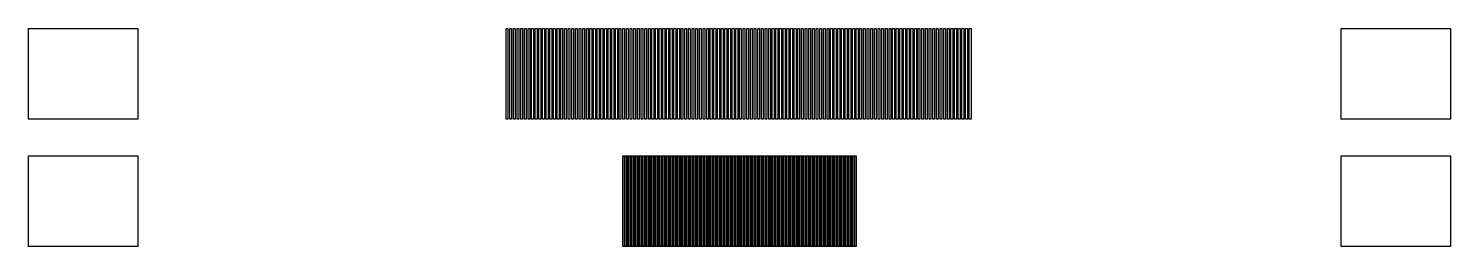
# Model space of a CAD drawing. Extents: x 0 to 780, y -350 to 670.
# Drawn here: x 0 to 780, y 260 to 380 of the extents above; entities that cross this region are included whole.
import ezdxf

# ---------------------------------------------------------------- set-up
doc = ezdxf.new("R2010")
doc.units = 0
for name, color, linetype in [('layer000', 1, 'CONTINUOUS'), ('layer001', 2, 'CONTINUOUS'), ('layer002', 3, 'CONTINUOUS'), ('layer003', 4, 'CONTINUOUS'), ('layer004', 5, 'CONTINUOUS'), ('layer005', 6, 'CONTINUOUS'), ('layer006', 7, 'CONTINUOUS'), ('layer007', 8, 'CONTINUOUS'), ('layer008', 9, 'CONTINUOUS'), ('layer009', 10, 'CONTINUOUS'), ('layer010', 11, 'CONTINUOUS'), ('layer011', 12, 'CONTINUOUS'), ('layer012', 13, 'CONTINUOUS'), ('layer013', 14, 'CONTINUOUS'), ('layer014', 15, 'CONTINUOUS'), ('layer015', 16, 'CONTINUOUS'), ('layer016', 17, 'CONTINUOUS'), ('layer017', 18, 'CONTINUOUS'), ('layer018', 19, 'CONTINUOUS'), ('layer019', 20, 'CONTINUOUS'), ('layer020', 21, 'CONTINUOUS'), ('layer021', 22, 'CONTINUOUS'), ('layer022', 23, 'CONTINUOUS'), ('layer023', 24, 'CONTINUOUS'), ('layer024', 25, 'CONTINUOUS'), ('layer025', 26, 'CONTINUOUS'), ('layer026', 27, 'CONTINUOUS'), ('layer027', 28, 'CONTINUOUS'), ('layer028', 29, 'CONTINUOUS'), ('layer029', 30, 'CONTINUOUS'), ('layer030', 31, 'CONTINUOUS'), ('layer031', 32, 'CONTINUOUS'), ('layer032', 33, 'CONTINUOUS'), ('layer033', 34, 'CONTINUOUS'), ('layer034', 35, 'CONTINUOUS'), ('layer035', 36, 'CONTINUOUS'), ('layer036', 37, 'CONTINUOUS'), ('layer037', 38, 'CONTINUOUS'), ('layer038', 39, 'CONTINUOUS'), ('layer039', 40, 'CONTINUOUS'), ('layer040', 41, 'CONTINUOUS'), ('layer041', 42, 'CONTINUOUS'), ('layer042', 43, 'CONTINUOUS'), ('layer043', 44, 'CONTINUOUS'), ('layer044', 45, 'CONTINUOUS'), ('layer045', 46, 'CONTINUOUS'), ('layer046', 47, 'CONTINUOUS'), ('layer047', 48, 'CONTINUOUS'), ('layer048', 49, 'CONTINUOUS'), ('layer049', 50, 'CONTINUOUS'), ('layer050', 51, 'CONTINUOUS'), ('layer051', 52, 'CONTINUOUS'), ('layer052', 53, 'CONTINUOUS'), ('layer053', 54, 'CONTINUOUS'), ('layer054', 55, 'CONTINUOUS'), ('layer055', 56, 'CONTINUOUS'), ('layer056', 57, 'CONTINUOUS'), ('layer057', 58, 'CONTINUOUS'), ('layer058', 59, 'CONTINUOUS'), ('layer059', 60, 'CONTINUOUS'), ('layer060', 61, 'CONTINUOUS'), ('layer061', 62, 'CONTINUOUS'), ('layer062', 63, 'CONTINUOUS'), ('layer063', 64, 'CONTINUOUS'), ('layer064', 65, 'CONTINUOUS'), ('layer065', 66, 'CONTINUOUS'), ('layer066', 67, 'CONTINUOUS'), ('layer067', 68, 'CONTINUOUS'), ('layer068', 69, 'CONTINUOUS'), ('layer069', 70, 'CONTINUOUS'), ('layer070', 71, 'CONTINUOUS'), ('layer071', 72, 'CONTINUOUS'), ('layer072', 73, 'CONTINUOUS'), ('layer073', 74, 'CONTINUOUS'), ('layer074', 75, 'CONTINUOUS'), ('layer075', 76, 'CONTINUOUS'), ('layer076', 77, 'CONTINUOUS'), ('layer077', 78, 'CONTINUOUS'), ('layer078', 79, 'CONTINUOUS'), ('layer079', 80, 'CONTINUOUS'), ('layer080', 81, 'CONTINUOUS'), ('layer081', 82, 'CONTINUOUS'), ('layer082', 83, 'CONTINUOUS'), ('layer083', 84, 'CONTINUOUS'), ('layer084', 85, 'CONTINUOUS'), ('layer085', 86, 'CONTINUOUS'), ('layer086', 87, 'CONTINUOUS'), ('layer087', 88, 'CONTINUOUS'), ('layer088', 89, 'CONTINUOUS'), ('layer089', 90, 'CONTINUOUS'), ('layer090', 91, 'CONTINUOUS'), ('layer091', 92, 'CONTINUOUS'), ('layer092', 93, 'CONTINUOUS'), ('layer093', 94, 'CONTINUOUS'), ('layer094', 95, 'CONTINUOUS'), ('layer095', 96, 'CONTINUOUS'), ('layer096', 97, 'CONTINUOUS'), ('layer097', 98, 'CONTINUOUS'), ('layer098', 99, 'CONTINUOUS'), ('layer099', 100, 'CONTINUOUS'), ('layer100', 101, 'CONTINUOUS'), ('layer101', 102, 'CONTINUOUS'), ('layer102', 103, 'CONTINUOUS'), ('layer103', 104, 'CONTINUOUS'), ('layer104', 105, 'CONTINUOUS'), ('layer105', 106, 'CONTINUOUS'), ('layer106', 107, 'CONTINUOUS'), ('layer107', 108, 'CONTINUOUS'), ('layer108', 109, 'CONTINUOUS'), ('layer109', 110, 'CONTINUOUS'), ('layer110', 111, 'CONTINUOUS'), ('layer111', 112, 'CONTINUOUS'), ('layer112', 113, 'CONTINUOUS'), ('layer113', 114, 'CONTINUOUS'), ('layer114', 115, 'CONTINUOUS'), ('layer115', 116, 'CONTINUOUS'), ('layer116', 117, 'CONTINUOUS'), ('layer117', 118, 'CONTINUOUS'), ('layer118', 119, 'CONTINUOUS'), ('layer119', 120, 'CONTINUOUS'), ('layer120', 121, 'CONTINUOUS'), ('layer121', 122, 'CONTINUOUS'), ('layer122', 123, 'CONTINUOUS'), ('layer123', 124, 'CONTINUOUS'), ('layer124', 125, 'CONTINUOUS'), ('layer125', 126, 'CONTINUOUS'), ('layer126', 127, 'CONTINUOUS'), ('layer127', 128, 'CONTINUOUS')]:
    doc.layers.add(name, color=color, linetype=linetype)

# ---------------------------------------------------------------- blocks, each defined once
blk = doc.blocks.new('gs_ramps_1um')
at = {"layer": 'layer000'}
blk.add_lwpolyline([(326, 260), (326, 310), (327, 310), (327, 260)], close=True, dxfattribs=at)
at = {"layer": 'layer001'}
blk.add_lwpolyline([(327, 260), (327, 310), (328, 310), (328, 260)], close=True, dxfattribs=at)
at = {"layer": 'layer002'}
blk.add_lwpolyline([(328, 260), (328, 310), (329, 310), (329, 260)], close=True, dxfattribs=at)
at = {"layer": 'layer003'}
blk.add_lwpolyline([(329, 260), (329, 310), (330, 310), (330, 260)], close=True, dxfattribs=at)
at = {"layer": 'layer004'}
blk.add_lwpolyline([(330, 260), (330, 310), (331, 310), (331, 260)], close=True, dxfattribs=at)
at = {"layer": 'layer005'}
blk.add_lwpolyline([(331, 260), (331, 310), (332, 310), (332, 260)], close=True, dxfattribs=at)
at = {"layer": 'layer006'}
blk.add_lwpolyline([(332, 260), (332, 310), (333, 310), (333, 260)], close=True, dxfattribs=at)
at = {"layer": 'layer007'}
blk.add_lwpolyline([(333, 260), (333, 310), (334, 310), (334, 260)], close=True, dxfattribs=at)
at = {"layer": 'layer008'}
blk.add_lwpolyline([(334, 260), (334, 310), (335, 310), (335, 260)], close=True, dxfattribs=at)
at = {"layer": 'layer009'}
blk.add_lwpolyline([(335, 260), (335, 310), (336, 310), (336, 260)], close=True, dxfattribs=at)
at = {"layer": 'layer010'}
blk.add_lwpolyline([(336, 260), (336, 310), (337, 310), (337, 260)], close=True, dxfattribs=at)
at = {"layer": 'layer011'}
blk.add_lwpolyline([(337, 260), (337, 310), (338, 310), (338, 260)], close=True, dxfattribs=at)
at = {"layer": 'layer012'}
blk.add_lwpolyline([(338, 260), (338, 310), (339, 310), (339, 260)], close=True, dxfattribs=at)
at = {"layer": 'layer013'}
blk.add_lwpolyline([(339, 260), (339, 310), (340, 310), (340, 260)], close=True, dxfattribs=at)
at = {"layer": 'layer014'}
blk.add_lwpolyline([(340, 260), (340, 310), (341, 310), (341, 260)], close=True, dxfattribs=at)
at = {"layer": 'layer015'}
blk.add_lwpolyline([(341, 260), (341, 310), (342, 310), (342, 260)], close=True, dxfattribs=at)
at = {"layer": 'layer016'}
blk.add_lwpolyline([(342, 260), (342, 310), (343, 310), (343, 260)], close=True, dxfattribs=at)
at = {"layer": 'layer017'}
blk.add_lwpolyline([(343, 260), (343, 310), (344, 310), (344, 260)], close=True, dxfattribs=at)
at = {"layer": 'layer018'}
blk.add_lwpolyline([(344, 260), (344, 310), (345, 310), (345, 260)], close=True, dxfattribs=at)
at = {"layer": 'layer019'}
blk.add_lwpolyline([(345, 260), (345, 310), (346, 310), (346, 260)], close=True, dxfattribs=at)
at = {"layer": 'layer020'}
blk.add_lwpolyline([(346, 260), (346, 310), (347, 310), (347, 260)], close=True, dxfattribs=at)
at = {"layer": 'layer021'}
blk.add_lwpolyline([(347, 260), (347, 310), (348, 310), (348, 260)], close=True, dxfattribs=at)
at = {"layer": 'layer022'}
blk.add_lwpolyline([(348, 260), (348, 310), (349, 310), (349, 260)], close=True, dxfattribs=at)
at = {"layer": 'layer023'}
blk.add_lwpolyline([(349, 260), (349, 310), (350, 310), (350, 260)], close=True, dxfattribs=at)
at = {"layer": 'layer024'}
blk.add_lwpolyline([(350, 260), (350, 310), (351, 310), (351, 260)], close=True, dxfattribs=at)
at = {"layer": 'layer025'}
blk.add_lwpolyline([(351, 260), (351, 310), (352, 310), (352, 260)], close=True, dxfattribs=at)
at = {"layer": 'layer026'}
blk.add_lwpolyline([(352, 260), (352, 310), (353, 310), (353, 260)], close=True, dxfattribs=at)
at = {"layer": 'layer027'}
blk.add_lwpolyline([(353, 260), (353, 310), (354, 310), (354, 260)], close=True, dxfattribs=at)
at = {"layer": 'layer028'}
blk.add_lwpolyline([(354, 260), (354, 310), (355, 310), (355, 260)], close=True, dxfattribs=at)
at = {"layer": 'layer029'}
blk.add_lwpolyline([(355, 260), (355, 310), (356, 310), (356, 260)], close=True, dxfattribs=at)
at = {"layer": 'layer030'}
blk.add_lwpolyline([(356, 260), (356, 310), (357, 310), (357, 260)], close=True, dxfattribs=at)
at = {"layer": 'layer031'}
blk.add_lwpolyline([(357, 260), (357, 310), (358, 310), (358, 260)], close=True, dxfattribs=at)
at = {"layer": 'layer032'}
blk.add_lwpolyline([(358, 260), (358, 310), (359, 310), (359, 260)], close=True, dxfattribs=at)
at = {"layer": 'layer033'}
blk.add_lwpolyline([(359, 260), (359, 310), (360, 310), (360, 260)], close=True, dxfattribs=at)
at = {"layer": 'layer034'}
blk.add_lwpolyline([(360, 260), (360, 310), (361, 310), (361, 260)], close=True, dxfattribs=at)
at = {"layer": 'layer035'}
blk.add_lwpolyline([(361, 260), (361, 310), (362, 310), (362, 260)], close=True, dxfattribs=at)
at = {"layer": 'layer036'}
blk.add_lwpolyline([(362, 260), (362, 310), (363, 310), (363, 260)], close=True, dxfattribs=at)
at = {"layer": 'layer037'}
blk.add_lwpolyline([(363, 260), (363, 310), (364, 310), (364, 260)], close=True, dxfattribs=at)
at = {"layer": 'layer038'}
blk.add_lwpolyline([(364, 260), (364, 310), (365, 310), (365, 260)], close=True, dxfattribs=at)
at = {"layer": 'layer039'}
blk.add_lwpolyline([(365, 260), (365, 310), (366, 310), (366, 260)], close=True, dxfattribs=at)
at = {"layer": 'layer040'}
blk.add_lwpolyline([(366, 260), (366, 310), (367, 310), (367, 260)], close=True, dxfattribs=at)
at = {"layer": 'layer041'}
blk.add_lwpolyline([(367, 260), (367, 310), (368, 310), (368, 260)], close=True, dxfattribs=at)
at = {"layer": 'layer042'}
blk.add_lwpolyline([(368, 260), (368, 310), (369, 310), (369, 260)], close=True, dxfattribs=at)
at = {"layer": 'layer043'}
blk.add_lwpolyline([(369, 260), (369, 310), (370, 310), (370, 260)], close=True, dxfattribs=at)
at = {"layer": 'layer044'}
blk.add_lwpolyline([(370, 260), (370, 310), (371, 310), (371, 260)], close=True, dxfattribs=at)
at = {"layer": 'layer045'}
blk.add_lwpolyline([(371, 260), (371, 310), (372, 310), (372, 260)], close=True, dxfattribs=at)
at = {"layer": 'layer046'}
blk.add_lwpolyline([(372, 260), (372, 310), (373, 310), (373, 260)], close=True, dxfattribs=at)
at = {"layer": 'layer047'}
blk.add_lwpolyline([(373, 260), (373, 310), (374, 310), (374, 260)], close=True, dxfattribs=at)
at = {"layer": 'layer048'}
blk.add_lwpolyline([(374, 260), (374, 310), (375, 310), (375, 260)], close=True, dxfattribs=at)
at = {"layer": 'layer049'}
blk.add_lwpolyline([(375, 260), (375, 310), (376, 310), (376, 260)], close=True, dxfattribs=at)
at = {"layer": 'layer050'}
blk.add_lwpolyline([(376, 260), (376, 310), (377, 310), (377, 260)], close=True, dxfattribs=at)
at = {"layer": 'layer051'}
blk.add_lwpolyline([(377, 260), (377, 310), (378, 310), (378, 260)], close=True, dxfattribs=at)
at = {"layer": 'layer052'}
blk.add_lwpolyline([(378, 260), (378, 310), (379, 310), (379, 260)], close=True, dxfattribs=at)
at = {"layer": 'layer053'}
blk.add_lwpolyline([(379, 260), (379, 310), (380, 310), (380, 260)], close=True, dxfattribs=at)
at = {"layer": 'layer054'}
blk.add_lwpolyline([(380, 260), (380, 310), (381, 310), (381, 260)], close=True, dxfattribs=at)
at = {"layer": 'layer055'}
blk.add_lwpolyline([(381, 260), (381, 310), (382, 310), (382, 260)], close=True, dxfattribs=at)
at = {"layer": 'layer056'}
blk.add_lwpolyline([(382, 260), (382, 310), (383, 310), (383, 260)], close=True, dxfattribs=at)
at = {"layer": 'layer057'}
blk.add_lwpolyline([(383, 260), (383, 310), (384, 310), (384, 260)], close=True, dxfattribs=at)
at = {"layer": 'layer058'}
blk.add_lwpolyline([(384, 260), (384, 310), (385, 310), (385, 260)], close=True, dxfattribs=at)
at = {"layer": 'layer059'}
blk.add_lwpolyline([(385, 260), (385, 310), (386, 310), (386, 260)], close=True, dxfattribs=at)
at = {"layer": 'layer060'}
blk.add_lwpolyline([(386, 260), (386, 310), (387, 310), (387, 260)], close=True, dxfattribs=at)
at = {"layer": 'layer061'}
blk.add_lwpolyline([(387, 260), (387, 310), (388, 310), (388, 260)], close=True, dxfattribs=at)
at = {"layer": 'layer062'}
blk.add_lwpolyline([(388, 260), (388, 310), (389, 310), (389, 260)], close=True, dxfattribs=at)
at = {"layer": 'layer063'}
blk.add_lwpolyline([(389, 260), (389, 310), (390, 310), (390, 260)], close=True, dxfattribs=at)
at = {"layer": 'layer064'}
blk.add_lwpolyline([(390, 260), (390, 310), (391, 310), (391, 260)], close=True, dxfattribs=at)
at = {"layer": 'layer065'}
blk.add_lwpolyline([(391, 260), (391, 310), (392, 310), (392, 260)], close=True, dxfattribs=at)
at = {"layer": 'layer066'}
blk.add_lwpolyline([(392, 260), (392, 310), (393, 310), (393, 260)], close=True, dxfattribs=at)
at = {"layer": 'layer067'}
blk.add_lwpolyline([(393, 260), (393, 310), (394, 310), (394, 260)], close=True, dxfattribs=at)
at = {"layer": 'layer068'}
blk.add_lwpolyline([(394, 260), (394, 310), (395, 310), (395, 260)], close=True, dxfattribs=at)
at = {"layer": 'layer069'}
blk.add_lwpolyline([(395, 260), (395, 310), (396, 310), (396, 260)], close=True, dxfattribs=at)
at = {"layer": 'layer070'}
blk.add_lwpolyline([(396, 260), (396, 310), (397, 310), (397, 260)], close=True, dxfattribs=at)
at = {"layer": 'layer071'}
blk.add_lwpolyline([(397, 260), (397, 310), (398, 310), (398, 260)], close=True, dxfattribs=at)
at = {"layer": 'layer072'}
blk.add_lwpolyline([(398, 260), (398, 310), (399, 310), (399, 260)], close=True, dxfattribs=at)
at = {"layer": 'layer073'}
blk.add_lwpolyline([(399, 260), (399, 310), (400, 310), (400, 260)], close=True, dxfattribs=at)
at = {"layer": 'layer074'}
blk.add_lwpolyline([(400, 260), (400, 310), (401, 310), (401, 260)], close=True, dxfattribs=at)
at = {"layer": 'layer075'}
blk.add_lwpolyline([(401, 260), (401, 310), (402, 310), (402, 260)], close=True, dxfattribs=at)
at = {"layer": 'layer076'}
blk.add_lwpolyline([(402, 260), (402, 310), (403, 310), (403, 260)], close=True, dxfattribs=at)
at = {"layer": 'layer077'}
blk.add_lwpolyline([(403, 260), (403, 310), (404, 310), (404, 260)], close=True, dxfattribs=at)
at = {"layer": 'layer078'}
blk.add_lwpolyline([(404, 260), (404, 310), (405, 310), (405, 260)], close=True, dxfattribs=at)
at = {"layer": 'layer079'}
blk.add_lwpolyline([(405, 260), (405, 310), (406, 310), (406, 260)], close=True, dxfattribs=at)
at = {"layer": 'layer080'}
blk.add_lwpolyline([(406, 260), (406, 310), (407, 310), (407, 260)], close=True, dxfattribs=at)
at = {"layer": 'layer081'}
blk.add_lwpolyline([(407, 260), (407, 310), (408, 310), (408, 260)], close=True, dxfattribs=at)
at = {"layer": 'layer082'}
blk.add_lwpolyline([(408, 260), (408, 310), (409, 310), (409, 260)], close=True, dxfattribs=at)
at = {"layer": 'layer083'}
blk.add_lwpolyline([(409, 260), (409, 310), (410, 310), (410, 260)], close=True, dxfattribs=at)
at = {"layer": 'layer084'}
blk.add_lwpolyline([(410, 260), (410, 310), (411, 310), (411, 260)], close=True, dxfattribs=at)
at = {"layer": 'layer085'}
blk.add_lwpolyline([(411, 260), (411, 310), (412, 310), (412, 260)], close=True, dxfattribs=at)
at = {"layer": 'layer086'}
blk.add_lwpolyline([(412, 260), (412, 310), (413, 310), (413, 260)], close=True, dxfattribs=at)
at = {"layer": 'layer087'}
blk.add_lwpolyline([(413, 260), (413, 310), (414, 310), (414, 260)], close=True, dxfattribs=at)
at = {"layer": 'layer088'}
blk.add_lwpolyline([(414, 260), (414, 310), (415, 310), (415, 260)], close=True, dxfattribs=at)
at = {"layer": 'layer089'}
blk.add_lwpolyline([(415, 260), (415, 310), (416, 310), (416, 260)], close=True, dxfattribs=at)
at = {"layer": 'layer090'}
blk.add_lwpolyline([(416, 260), (416, 310), (417, 310), (417, 260)], close=True, dxfattribs=at)
at = {"layer": 'layer091'}
blk.add_lwpolyline([(417, 260), (417, 310), (418, 310), (418, 260)], close=True, dxfattribs=at)
at = {"layer": 'layer092'}
blk.add_lwpolyline([(418, 260), (418, 310), (419, 310), (419, 260)], close=True, dxfattribs=at)
at = {"layer": 'layer093'}
blk.add_lwpolyline([(419, 260), (419, 310), (420, 310), (420, 260)], close=True, dxfattribs=at)
at = {"layer": 'layer094'}
blk.add_lwpolyline([(420, 260), (420, 310), (421, 310), (421, 260)], close=True, dxfattribs=at)
at = {"layer": 'layer095'}
blk.add_lwpolyline([(421, 260), (421, 310), (422, 310), (422, 260)], close=True, dxfattribs=at)
at = {"layer": 'layer096'}
blk.add_lwpolyline([(422, 260), (422, 310), (423, 310), (423, 260)], close=True, dxfattribs=at)
at = {"layer": 'layer097'}
blk.add_lwpolyline([(423, 260), (423, 310), (424, 310), (424, 260)], close=True, dxfattribs=at)
at = {"layer": 'layer098'}
blk.add_lwpolyline([(424, 260), (424, 310), (425, 310), (425, 260)], close=True, dxfattribs=at)
at = {"layer": 'layer099'}
blk.add_lwpolyline([(425, 260), (425, 310), (426, 310), (426, 260)], close=True, dxfattribs=at)
at = {"layer": 'layer100'}
blk.add_lwpolyline([(426, 260), (426, 310), (427, 310), (427, 260)], close=True, dxfattribs=at)
at = {"layer": 'layer101'}
blk.add_lwpolyline([(427, 260), (427, 310), (428, 310), (428, 260)], close=True, dxfattribs=at)
at = {"layer": 'layer102'}
blk.add_lwpolyline([(428, 260), (428, 310), (429, 310), (429, 260)], close=True, dxfattribs=at)
at = {"layer": 'layer103'}
blk.add_lwpolyline([(429, 260), (429, 310), (430, 310), (430, 260)], close=True, dxfattribs=at)
at = {"layer": 'layer104'}
blk.add_lwpolyline([(430, 260), (430, 310), (431, 310), (431, 260)], close=True, dxfattribs=at)
at = {"layer": 'layer105'}
blk.add_lwpolyline([(431, 260), (431, 310), (432, 310), (432, 260)], close=True, dxfattribs=at)
at = {"layer": 'layer106'}
blk.add_lwpolyline([(432, 260), (432, 310), (433, 310), (433, 260)], close=True, dxfattribs=at)
at = {"layer": 'layer107'}
blk.add_lwpolyline([(433, 260), (433, 310), (434, 310), (434, 260)], close=True, dxfattribs=at)
at = {"layer": 'layer108'}
blk.add_lwpolyline([(434, 260), (434, 310), (435, 310), (435, 260)], close=True, dxfattribs=at)
at = {"layer": 'layer109'}
blk.add_lwpolyline([(435, 260), (435, 310), (436, 310), (436, 260)], close=True, dxfattribs=at)
at = {"layer": 'layer110'}
blk.add_lwpolyline([(436, 260), (436, 310), (437, 310), (437, 260)], close=True, dxfattribs=at)
at = {"layer": 'layer111'}
blk.add_lwpolyline([(437, 260), (437, 310), (438, 310), (438, 260)], close=True, dxfattribs=at)
at = {"layer": 'layer112'}
blk.add_lwpolyline([(438, 260), (438, 310), (439, 310), (439, 260)], close=True, dxfattribs=at)
at = {"layer": 'layer113'}
blk.add_lwpolyline([(439, 260), (439, 310), (440, 310), (440, 260)], close=True, dxfattribs=at)
at = {"layer": 'layer114'}
blk.add_lwpolyline([(440, 260), (440, 310), (441, 310), (441, 260)], close=True, dxfattribs=at)
at = {"layer": 'layer115'}
blk.add_lwpolyline([(441, 260), (441, 310), (442, 310), (442, 260)], close=True, dxfattribs=at)
at = {"layer": 'layer116'}
blk.add_lwpolyline([(442, 260), (442, 310), (443, 310), (443, 260)], close=True, dxfattribs=at)
at = {"layer": 'layer117'}
blk.add_lwpolyline([(443, 260), (443, 310), (444, 310), (444, 260)], close=True, dxfattribs=at)
at = {"layer": 'layer118'}
blk.add_lwpolyline([(444, 260), (444, 310), (445, 310), (445, 260)], close=True, dxfattribs=at)
at = {"layer": 'layer119'}
blk.add_lwpolyline([(445, 260), (445, 310), (446, 310), (446, 260)], close=True, dxfattribs=at)
at = {"layer": 'layer120'}
blk.add_lwpolyline([(446, 260), (446, 310), (447, 310), (447, 260)], close=True, dxfattribs=at)
at = {"layer": 'layer121'}
blk.add_lwpolyline([(447, 260), (447, 310), (448, 310), (448, 260)], close=True, dxfattribs=at)
at = {"layer": 'layer122'}
blk.add_lwpolyline([(448, 260), (448, 310), (449, 310), (449, 260)], close=True, dxfattribs=at)
at = {"layer": 'layer123'}
blk.add_lwpolyline([(449, 260), (449, 310), (450, 310), (450, 260)], close=True, dxfattribs=at)
at = {"layer": 'layer124'}
blk.add_lwpolyline([(450, 260), (450, 310), (451, 310), (451, 260)], close=True, dxfattribs=at)
at = {"layer": 'layer125'}
blk.add_lwpolyline([(451, 260), (451, 310), (452, 310), (452, 260)], close=True, dxfattribs=at)
at = {"layer": 'layer126'}
blk.add_lwpolyline([(452, 260), (452, 310), (453, 310), (453, 260)], close=True, dxfattribs=at)
at = {"layer": 'layer127'}
for points in [[(0, 260), (0, 310), (60, 310), (60, 260)], [(453, 260), (453, 310), (454, 310), (454, 260)], [(720, 260), (720, 310), (780, 310), (780, 260)]]:
    blk.add_lwpolyline(points, close=True, dxfattribs=at)
blk = doc.blocks.new('gs_ramps_1um_clear_1um')
at = {"layer": 'layer000'}
blk.add_lwpolyline([(262, 330), (262, 380), (263, 380), (263, 330)], close=True, dxfattribs=at)
at = {"layer": 'layer001'}
blk.add_lwpolyline([(264, 330), (264, 380), (265, 380), (265, 330)], close=True, dxfattribs=at)
at = {"layer": 'layer002'}
blk.add_lwpolyline([(266, 330), (266, 380), (267, 380), (267, 330)], close=True, dxfattribs=at)
at = {"layer": 'layer003'}
blk.add_lwpolyline([(268, 330), (268, 380), (269, 380), (269, 330)], close=True, dxfattribs=at)
at = {"layer": 'layer004'}
blk.add_lwpolyline([(270, 330), (270, 380), (271, 380), (271, 330)], close=True, dxfattribs=at)
at = {"layer": 'layer005'}
blk.add_lwpolyline([(272, 330), (272, 380), (273, 380), (273, 330)], close=True, dxfattribs=at)
at = {"layer": 'layer006'}
blk.add_lwpolyline([(274, 330), (274, 380), (275, 380), (275, 330)], close=True, dxfattribs=at)
at = {"layer": 'layer007'}
blk.add_lwpolyline([(276, 330), (276, 380), (277, 380), (277, 330)], close=True, dxfattribs=at)
at = {"layer": 'layer008'}
blk.add_lwpolyline([(278, 330), (278, 380), (279, 380), (279, 330)], close=True, dxfattribs=at)
at = {"layer": 'layer009'}
blk.add_lwpolyline([(280, 330), (280, 380), (281, 380), (281, 330)], close=True, dxfattribs=at)
at = {"layer": 'layer010'}
blk.add_lwpolyline([(282, 330), (282, 380), (283, 380), (283, 330)], close=True, dxfattribs=at)
at = {"layer": 'layer011'}
blk.add_lwpolyline([(284, 330), (284, 380), (285, 380), (285, 330)], close=True, dxfattribs=at)
at = {"layer": 'layer012'}
blk.add_lwpolyline([(286, 330), (286, 380), (287, 380), (287, 330)], close=True, dxfattribs=at)
at = {"layer": 'layer013'}
blk.add_lwpolyline([(288, 330), (288, 380), (289, 380), (289, 330)], close=True, dxfattribs=at)
at = {"layer": 'layer014'}
blk.add_lwpolyline([(290, 330), (290, 380), (291, 380), (291, 330)], close=True, dxfattribs=at)
at = {"layer": 'layer015'}
blk.add_lwpolyline([(292, 330), (292, 380), (293, 380), (293, 330)], close=True, dxfattribs=at)
at = {"layer": 'layer016'}
blk.add_lwpolyline([(294, 330), (294, 380), (295, 380), (295, 330)], close=True, dxfattribs=at)
at = {"layer": 'layer017'}
blk.add_lwpolyline([(296, 330), (296, 380), (297, 380), (297, 330)], close=True, dxfattribs=at)
at = {"layer": 'layer018'}
blk.add_lwpolyline([(298, 330), (298, 380), (299, 380), (299, 330)], close=True, dxfattribs=at)
at = {"layer": 'layer019'}
blk.add_lwpolyline([(300, 330), (300, 380), (301, 380), (301, 330)], close=True, dxfattribs=at)
at = {"layer": 'layer020'}
blk.add_lwpolyline([(302, 330), (302, 380), (303, 380), (303, 330)], close=True, dxfattribs=at)
at = {"layer": 'layer021'}
blk.add_lwpolyline([(304, 330), (304, 380), (305, 380), (305, 330)], close=True, dxfattribs=at)
at = {"layer": 'layer022'}
blk.add_lwpolyline([(306, 330), (306, 380), (307, 380), (307, 330)], close=True, dxfattribs=at)
at = {"layer": 'layer023'}
blk.add_lwpolyline([(308, 330), (308, 380), (309, 380), (309, 330)], close=True, dxfattribs=at)
at = {"layer": 'layer024'}
blk.add_lwpolyline([(310, 330), (310, 380), (311, 380), (311, 330)], close=True, dxfattribs=at)
at = {"layer": 'layer025'}
blk.add_lwpolyline([(312, 330), (312, 380), (313, 380), (313, 330)], close=True, dxfattribs=at)
at = {"layer": 'layer026'}
blk.add_lwpolyline([(314, 330), (314, 380), (315, 380), (315, 330)], close=True, dxfattribs=at)
at = {"layer": 'layer027'}
blk.add_lwpolyline([(316, 330), (316, 380), (317, 380), (317, 330)], close=True, dxfattribs=at)
at = {"layer": 'layer028'}
blk.add_lwpolyline([(318, 330), (318, 380), (319, 380), (319, 330)], close=True, dxfattribs=at)
at = {"layer": 'layer029'}
blk.add_lwpolyline([(320, 330), (320, 380), (321, 380), (321, 330)], close=True, dxfattribs=at)
at = {"layer": 'layer030'}
blk.add_lwpolyline([(322, 330), (322, 380), (323, 380), (323, 330)], close=True, dxfattribs=at)
at = {"layer": 'layer031'}
blk.add_lwpolyline([(324, 330), (324, 380), (325, 380), (325, 330)], close=True, dxfattribs=at)
at = {"layer": 'layer032'}
blk.add_lwpolyline([(326, 330), (326, 380), (327, 380), (327, 330)], close=True, dxfattribs=at)
at = {"layer": 'layer033'}
blk.add_lwpolyline([(328, 330), (328, 380), (329, 380), (329, 330)], close=True, dxfattribs=at)
at = {"layer": 'layer034'}
blk.add_lwpolyline([(330, 330), (330, 380), (331, 380), (331, 330)], close=True, dxfattribs=at)
at = {"layer": 'layer035'}
blk.add_lwpolyline([(332, 330), (332, 380), (333, 380), (333, 330)], close=True, dxfattribs=at)
at = {"layer": 'layer036'}
blk.add_lwpolyline([(334, 330), (334, 380), (335, 380), (335, 330)], close=True, dxfattribs=at)
at = {"layer": 'layer037'}
blk.add_lwpolyline([(336, 330), (336, 380), (337, 380), (337, 330)], close=True, dxfattribs=at)
at = {"layer": 'layer038'}
blk.add_lwpolyline([(338, 330), (338, 380), (339, 380), (339, 330)], close=True, dxfattribs=at)
at = {"layer": 'layer039'}
blk.add_lwpolyline([(340, 330), (340, 380), (341, 380), (341, 330)], close=True, dxfattribs=at)
at = {"layer": 'layer040'}
blk.add_lwpolyline([(342, 330), (342, 380), (343, 380), (343, 330)], close=True, dxfattribs=at)
at = {"layer": 'layer041'}
blk.add_lwpolyline([(344, 330), (344, 380), (345, 380), (345, 330)], close=True, dxfattribs=at)
at = {"layer": 'layer042'}
blk.add_lwpolyline([(346, 330), (346, 380), (347, 380), (347, 330)], close=True, dxfattribs=at)
at = {"layer": 'layer043'}
blk.add_lwpolyline([(348, 330), (348, 380), (349, 380), (349, 330)], close=True, dxfattribs=at)
at = {"layer": 'layer044'}
blk.add_lwpolyline([(350, 330), (350, 380), (351, 380), (351, 330)], close=True, dxfattribs=at)
at = {"layer": 'layer045'}
blk.add_lwpolyline([(352, 330), (352, 380), (353, 380), (353, 330)], close=True, dxfattribs=at)
at = {"layer": 'layer046'}
blk.add_lwpolyline([(354, 330), (354, 380), (355, 380), (355, 330)], close=True, dxfattribs=at)
at = {"layer": 'layer047'}
blk.add_lwpolyline([(356, 330), (356, 380), (357, 380), (357, 330)], close=True, dxfattribs=at)
at = {"layer": 'layer048'}
blk.add_lwpolyline([(358, 330), (358, 380), (359, 380), (359, 330)], close=True, dxfattribs=at)
at = {"layer": 'layer049'}
blk.add_lwpolyline([(360, 330), (360, 380), (361, 380), (361, 330)], close=True, dxfattribs=at)
at = {"layer": 'layer050'}
blk.add_lwpolyline([(362, 330), (362, 380), (363, 380), (363, 330)], close=True, dxfattribs=at)
at = {"layer": 'layer051'}
blk.add_lwpolyline([(364, 330), (364, 380), (365, 380), (365, 330)], close=True, dxfattribs=at)
at = {"layer": 'layer052'}
blk.add_lwpolyline([(366, 330), (366, 380), (367, 380), (367, 330)], close=True, dxfattribs=at)
at = {"layer": 'layer053'}
blk.add_lwpolyline([(368, 330), (368, 380), (369, 380), (369, 330)], close=True, dxfattribs=at)
at = {"layer": 'layer054'}
blk.add_lwpolyline([(370, 330), (370, 380), (371, 380), (371, 330)], close=True, dxfattribs=at)
at = {"layer": 'layer055'}
blk.add_lwpolyline([(372, 330), (372, 380), (373, 380), (373, 330)], close=True, dxfattribs=at)
at = {"layer": 'layer056'}
blk.add_lwpolyline([(374, 330), (374, 380), (375, 380), (375, 330)], close=True, dxfattribs=at)
at = {"layer": 'layer057'}
blk.add_lwpolyline([(376, 330), (376, 380), (377, 380), (377, 330)], close=True, dxfattribs=at)
at = {"layer": 'layer058'}
blk.add_lwpolyline([(378, 330), (378, 380), (379, 380), (379, 330)], close=True, dxfattribs=at)
at = {"layer": 'layer059'}
blk.add_lwpolyline([(380, 330), (380, 380), (381, 380), (381, 330)], close=True, dxfattribs=at)
at = {"layer": 'layer060'}
blk.add_lwpolyline([(382, 330), (382, 380), (383, 380), (383, 330)], close=True, dxfattribs=at)
at = {"layer": 'layer061'}
blk.add_lwpolyline([(384, 330), (384, 380), (385, 380), (385, 330)], close=True, dxfattribs=at)
at = {"layer": 'layer062'}
blk.add_lwpolyline([(386, 330), (386, 380), (387, 380), (387, 330)], close=True, dxfattribs=at)
at = {"layer": 'layer063'}
blk.add_lwpolyline([(388, 330), (388, 380), (389, 380), (389, 330)], close=True, dxfattribs=at)
at = {"layer": 'layer064'}
blk.add_lwpolyline([(390, 330), (390, 380), (391, 380), (391, 330)], close=True, dxfattribs=at)
at = {"layer": 'layer065'}
blk.add_lwpolyline([(392, 330), (392, 380), (393, 380), (393, 330)], close=True, dxfattribs=at)
at = {"layer": 'layer066'}
blk.add_lwpolyline([(394, 330), (394, 380), (395, 380), (395, 330)], close=True, dxfattribs=at)
at = {"layer": 'layer067'}
blk.add_lwpolyline([(396, 330), (396, 380), (397, 380), (397, 330)], close=True, dxfattribs=at)
at = {"layer": 'layer068'}
blk.add_lwpolyline([(398, 330), (398, 380), (399, 380), (399, 330)], close=True, dxfattribs=at)
at = {"layer": 'layer069'}
blk.add_lwpolyline([(400, 330), (400, 380), (401, 380), (401, 330)], close=True, dxfattribs=at)
at = {"layer": 'layer070'}
blk.add_lwpolyline([(402, 330), (402, 380), (403, 380), (403, 330)], close=True, dxfattribs=at)
at = {"layer": 'layer071'}
blk.add_lwpolyline([(404, 330), (404, 380), (405, 380), (405, 330)], close=True, dxfattribs=at)
at = {"layer": 'layer072'}
blk.add_lwpolyline([(406, 330), (406, 380), (407, 380), (407, 330)], close=True, dxfattribs=at)
at = {"layer": 'layer073'}
blk.add_lwpolyline([(408, 330), (408, 380), (409, 380), (409, 330)], close=True, dxfattribs=at)
at = {"layer": 'layer074'}
blk.add_lwpolyline([(410, 330), (410, 380), (411, 380), (411, 330)], close=True, dxfattribs=at)
at = {"layer": 'layer075'}
blk.add_lwpolyline([(412, 330), (412, 380), (413, 380), (413, 330)], close=True, dxfattribs=at)
at = {"layer": 'layer076'}
blk.add_lwpolyline([(414, 330), (414, 380), (415, 380), (415, 330)], close=True, dxfattribs=at)
at = {"layer": 'layer077'}
blk.add_lwpolyline([(416, 330), (416, 380), (417, 380), (417, 330)], close=True, dxfattribs=at)
at = {"layer": 'layer078'}
blk.add_lwpolyline([(418, 330), (418, 380), (419, 380), (419, 330)], close=True, dxfattribs=at)
at = {"layer": 'layer079'}
blk.add_lwpolyline([(420, 330), (420, 380), (421, 380), (421, 330)], close=True, dxfattribs=at)
at = {"layer": 'layer080'}
blk.add_lwpolyline([(422, 330), (422, 380), (423, 380), (423, 330)], close=True, dxfattribs=at)
at = {"layer": 'layer081'}
blk.add_lwpolyline([(424, 330), (424, 380), (425, 380), (425, 330)], close=True, dxfattribs=at)
at = {"layer": 'layer082'}
blk.add_lwpolyline([(426, 330), (426, 380), (427, 380), (427, 330)], close=True, dxfattribs=at)
at = {"layer": 'layer083'}
blk.add_lwpolyline([(428, 330), (428, 380), (429, 380), (429, 330)], close=True, dxfattribs=at)
at = {"layer": 'layer084'}
blk.add_lwpolyline([(430, 330), (430, 380), (431, 380), (431, 330)], close=True, dxfattribs=at)
at = {"layer": 'layer085'}
blk.add_lwpolyline([(432, 330), (432, 380), (433, 380), (433, 330)], close=True, dxfattribs=at)
at = {"layer": 'layer086'}
blk.add_lwpolyline([(434, 330), (434, 380), (435, 380), (435, 330)], close=True, dxfattribs=at)
at = {"layer": 'layer087'}
blk.add_lwpolyline([(436, 330), (436, 380), (437, 380), (437, 330)], close=True, dxfattribs=at)
at = {"layer": 'layer088'}
blk.add_lwpolyline([(438, 330), (438, 380), (439, 380), (439, 330)], close=True, dxfattribs=at)
at = {"layer": 'layer089'}
blk.add_lwpolyline([(440, 330), (440, 380), (441, 380), (441, 330)], close=True, dxfattribs=at)
at = {"layer": 'layer090'}
blk.add_lwpolyline([(442, 330), (442, 380), (443, 380), (443, 330)], close=True, dxfattribs=at)
at = {"layer": 'layer091'}
blk.add_lwpolyline([(444, 330), (444, 380), (445, 380), (445, 330)], close=True, dxfattribs=at)
at = {"layer": 'layer092'}
blk.add_lwpolyline([(446, 330), (446, 380), (447, 380), (447, 330)], close=True, dxfattribs=at)
at = {"layer": 'layer093'}
blk.add_lwpolyline([(448, 330), (448, 380), (449, 380), (449, 330)], close=True, dxfattribs=at)
at = {"layer": 'layer094'}
blk.add_lwpolyline([(450, 330), (450, 380), (451, 380), (451, 330)], close=True, dxfattribs=at)
at = {"layer": 'layer095'}
blk.add_lwpolyline([(452, 330), (452, 380), (453, 380), (453, 330)], close=True, dxfattribs=at)
at = {"layer": 'layer096'}
blk.add_lwpolyline([(454, 330), (454, 380), (455, 380), (455, 330)], close=True, dxfattribs=at)
at = {"layer": 'layer097'}
blk.add_lwpolyline([(456, 330), (456, 380), (457, 380), (457, 330)], close=True, dxfattribs=at)
at = {"layer": 'layer098'}
blk.add_lwpolyline([(458, 330), (458, 380), (459, 380), (459, 330)], close=True, dxfattribs=at)
at = {"layer": 'layer099'}
blk.add_lwpolyline([(460, 330), (460, 380), (461, 380), (461, 330)], close=True, dxfattribs=at)
at = {"layer": 'layer100'}
blk.add_lwpolyline([(462, 330), (462, 380), (463, 380), (463, 330)], close=True, dxfattribs=at)
at = {"layer": 'layer101'}
blk.add_lwpolyline([(464, 330), (464, 380), (465, 380), (465, 330)], close=True, dxfattribs=at)
at = {"layer": 'layer102'}
blk.add_lwpolyline([(466, 330), (466, 380), (467, 380), (467, 330)], close=True, dxfattribs=at)
at = {"layer": 'layer103'}
blk.add_lwpolyline([(468, 330), (468, 380), (469, 380), (469, 330)], close=True, dxfattribs=at)
at = {"layer": 'layer104'}
blk.add_lwpolyline([(470, 330), (470, 380), (471, 380), (471, 330)], close=True, dxfattribs=at)
at = {"layer": 'layer105'}
blk.add_lwpolyline([(472, 330), (472, 380), (473, 380), (473, 330)], close=True, dxfattribs=at)
at = {"layer": 'layer106'}
blk.add_lwpolyline([(474, 330), (474, 380), (475, 380), (475, 330)], close=True, dxfattribs=at)
at = {"layer": 'layer107'}
blk.add_lwpolyline([(476, 330), (476, 380), (477, 380), (477, 330)], close=True, dxfattribs=at)
at = {"layer": 'layer108'}
blk.add_lwpolyline([(478, 330), (478, 380), (479, 380), (479, 330)], close=True, dxfattribs=at)
at = {"layer": 'layer109'}
blk.add_lwpolyline([(480, 330), (480, 380), (481, 380), (481, 330)], close=True, dxfattribs=at)
at = {"layer": 'layer110'}
blk.add_lwpolyline([(482, 330), (482, 380), (483, 380), (483, 330)], close=True, dxfattribs=at)
at = {"layer": 'layer111'}
blk.add_lwpolyline([(484, 330), (484, 380), (485, 380), (485, 330)], close=True, dxfattribs=at)
at = {"layer": 'layer112'}
blk.add_lwpolyline([(486, 330), (486, 380), (487, 380), (487, 330)], close=True, dxfattribs=at)
at = {"layer": 'layer113'}
blk.add_lwpolyline([(488, 330), (488, 380), (489, 380), (489, 330)], close=True, dxfattribs=at)
at = {"layer": 'layer114'}
blk.add_lwpolyline([(490, 330), (490, 380), (491, 380), (491, 330)], close=True, dxfattribs=at)
at = {"layer": 'layer115'}
blk.add_lwpolyline([(492, 330), (492, 380), (493, 380), (493, 330)], close=True, dxfattribs=at)
at = {"layer": 'layer116'}
blk.add_lwpolyline([(494, 330), (494, 380), (495, 380), (495, 330)], close=True, dxfattribs=at)
at = {"layer": 'layer117'}
blk.add_lwpolyline([(496, 330), (496, 380), (497, 380), (497, 330)], close=True, dxfattribs=at)
at = {"layer": 'layer118'}
blk.add_lwpolyline([(498, 330), (498, 380), (499, 380), (499, 330)], close=True, dxfattribs=at)
at = {"layer": 'layer119'}
blk.add_lwpolyline([(500, 330), (500, 380), (501, 380), (501, 330)], close=True, dxfattribs=at)
at = {"layer": 'layer120'}
blk.add_lwpolyline([(502, 330), (502, 380), (503, 380), (503, 330)], close=True, dxfattribs=at)
at = {"layer": 'layer121'}
blk.add_lwpolyline([(504, 330), (504, 380), (505, 380), (505, 330)], close=True, dxfattribs=at)
at = {"layer": 'layer122'}
blk.add_lwpolyline([(506, 330), (506, 380), (507, 380), (507, 330)], close=True, dxfattribs=at)
at = {"layer": 'layer123'}
blk.add_lwpolyline([(508, 330), (508, 380), (509, 380), (509, 330)], close=True, dxfattribs=at)
at = {"layer": 'layer124'}
blk.add_lwpolyline([(510, 330), (510, 380), (511, 380), (511, 330)], close=True, dxfattribs=at)
at = {"layer": 'layer125'}
blk.add_lwpolyline([(512, 330), (512, 380), (513, 380), (513, 330)], close=True, dxfattribs=at)
at = {"layer": 'layer126'}
blk.add_lwpolyline([(514, 330), (514, 380), (515, 380), (515, 330)], close=True, dxfattribs=at)
at = {"layer": 'layer127'}
for points in [[(0, 330), (0, 380), (60, 380), (60, 330)], [(516, 330), (516, 380), (517, 380), (517, 330)], [(720, 330), (720, 380), (780, 380), (780, 330)]]:
    blk.add_lwpolyline(points, close=True, dxfattribs=at)

msp = doc.modelspace()

# ---------------------------------------------------------------- block references
for name in ['gs_ramps_1um_clear_1um', 'gs_ramps_1um']:
    msp.add_blockref(name, (0, 0))

doc.saveas('drawing.dxf')
